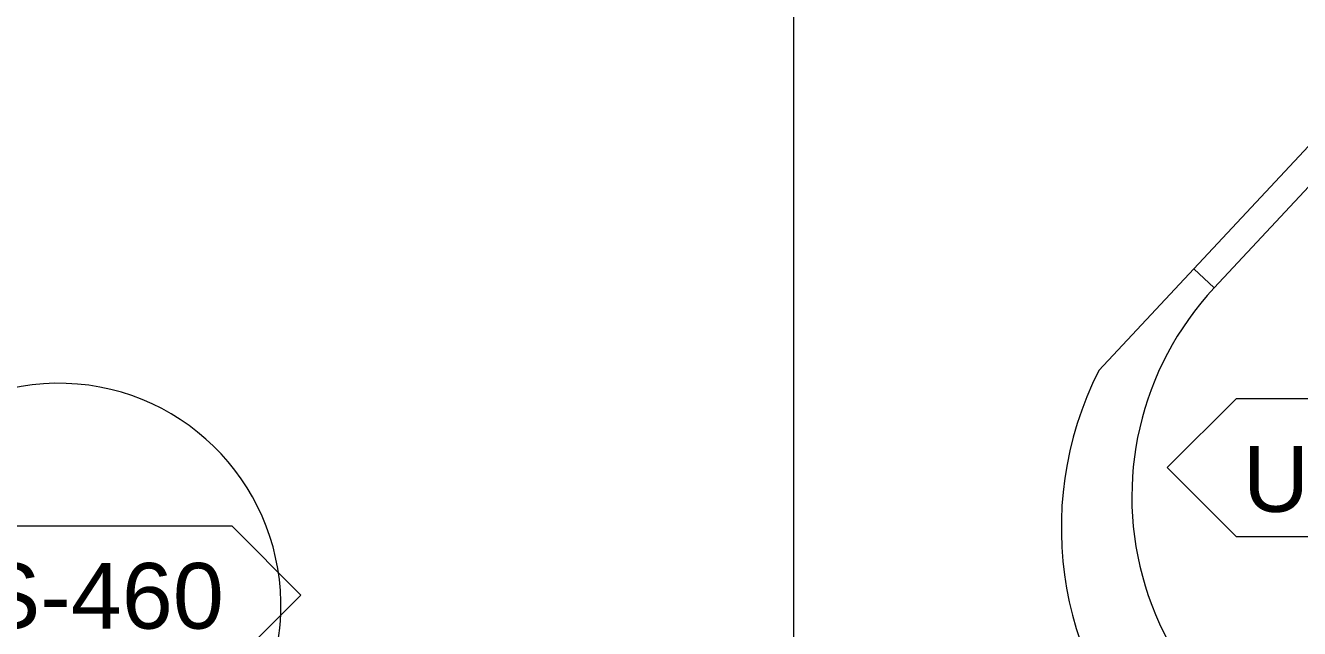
# Model space of a CAD drawing. Header units: centimetres. Extents: x 118932 to 154602, y -32682 to -23521.
# Drawn here: x 140401.2 to 140517.6, y -31094.6 to -31039.5 of the extents above; entities that cross this region are included whole.
import ezdxf

# ---------------------------------------------------------------- set-up
doc = ezdxf.new("R2010")
doc.units = ezdxf.units.CM
doc.header["$LTSCALE"] = 50
doc.header["$MEASUREMENT"] = 0
doc.layers.add('GEN_00_BL_Yazı', color=7, linetype='Continuous', lineweight=0, true_color=0x4f5250)
doc.layers.add('GEN_02_TF_Mobilya', color=7, linetype='Continuous', lineweight=5, true_color=0x745e3d)
doc.layers.add('GEN_02_TF_Halı', color=7, linetype='Continuous', lineweight=5, true_color=0x903373, transparency=0.8)
doc.styles.add('Arial_6', font='arial.ttf', dxfattribs={"height": 59.5325})

# ---------------------------------------------------------------- blocks, each defined once
blk = doc.blocks.new('UP-450_Chair')
at = {"layer": 'GEN_02_TF_Mobilya'}
for p, q in [((-304.8, 200), (-279.4, 200)), ((-304.8, -73), (-304.8, 200)), ((-279.4, 200), (-9.1, 200)), ((-279.4, 200), (-279.4, -73)), ((-279.4, -73), (-304.8, -73)), ((-304.8, -73), (-304.8, -200)), ((304.8, -73), (279.4, -73)), ((304.8, -200), (304.8, -73))]:
    blk.add_line(p, q, dxfattribs=at)
for centre, radius, start, end in [((0, -73), 279.4, 180, 0), ((0, -111.9), 317.3, 196.1288, 343.8712)]:
    blk.add_arc(centre, radius, start, end, dxfattribs=at)
blk = doc.blocks.new('FFE-Tag')
at = {"color": 0}
blk.add_wipeout([(-8.761, 0), (-6.189, 2.572), (6.189, 2.572), (8.761, 0), (6.189, -2.572), (-6.189, -2.572)], dxfattribs=at).dxf.layer = 'GEN_00_BL_Yazı'
at = {"layer": 'GEN_00_BL_Yazı', "color": 0}
for p, q in [((-8.761, 0), (-6.189, 2.572)), ((6.189, 2.572), (-6.189, 2.572)), ((8.761, 0), (6.189, 2.572)), ((-8.761, 0), (-6.189, -2.572)), ((8.761, 0), (6.189, -2.572)), ((-6.189, -2.572), (6.189, -2.572))]:
    blk.add_line(p, q, dxfattribs=at)
blk = doc.blocks.new('UP-450')
at = {"layer": 'GEN_00_BL_Yazı', "xscale": 2.448801272789173, "yscale": 2.448801272789173, "zscale": 2.448801272789173}
blk.add_blockref('FFE-Tag', (0, 0), dxfattribs=at)
at = {"layer": 'GEN_00_BL_Yazı', "insert": (-0.32, -1.08), "char_height": 6, "attachment_point": 5, "style": 'Arial_6'}
blk.add_mtext('UP-450', dxfattribs=at)
blk = doc.blocks.new('CS-460_SideTable_R40')
at = {"layer": 'GEN_00_BL_Yazı', "xscale": 24.48801272789115, "yscale": 24.48801272789115, "zscale": 24.48801272789115, "rotation": 181.9776773082424}
blk.add_blockref('FFE-Tag', (-6.7, -10), dxfattribs=at)
at = {"layer": 'GEN_02_TF_Mobilya'}
for start, end in [(360, 180), (180, 360)]:
    blk.add_arc((0, 0), 203.2, start, end, dxfattribs=at)
at = {"layer": 'GEN_00_BL_Yazı', "insert": (134.3, -34.4), "char_height": 60, "attachment_point": 1, "rotation": 181.9777, "style": 'Arial_6'}
blk.add_mtext('CS-460', dxfattribs=at)
blk = doc.blocks.new('b blok level 0 tefriş')
at = {"layer": 'GEN_02_TF_Halı', "elevation": 0}
blk.add_lwpolyline([(1230.05, -1134.15), (1010.05, -1134.15), (1010.05, -1554.15), (1230.05, -1554.15)], close=True, dxfattribs=at)
at = {"xscale": 0.0999999999999998, "yscale": 0.0999999999999998, "zscale": 0.0999999999999998, "rotation": 316.9776773896948}
blk.add_blockref('UP-450_Chair', (1293.86, -1512.48, 0), dxfattribs=at)
at = {"xscale": 0.1000000000000037, "yscale": 0.1000000000000037, "zscale": 0.1000000000000037, "rotation": 178.0223226917576}
blk.add_blockref('CS-460_SideTable_R40', (1162.87, -1527.78, 0), dxfattribs=at)
blk.add_blockref('UP-450', (1285.62, -1515.17, 0))

msp = doc.modelspace()

# ---------------------------------------------------------------- block references
msp.add_blockref('b blok level 0 tefriş', (139241.38, -29564.69, 0))

doc.saveas('drawing.dxf')
